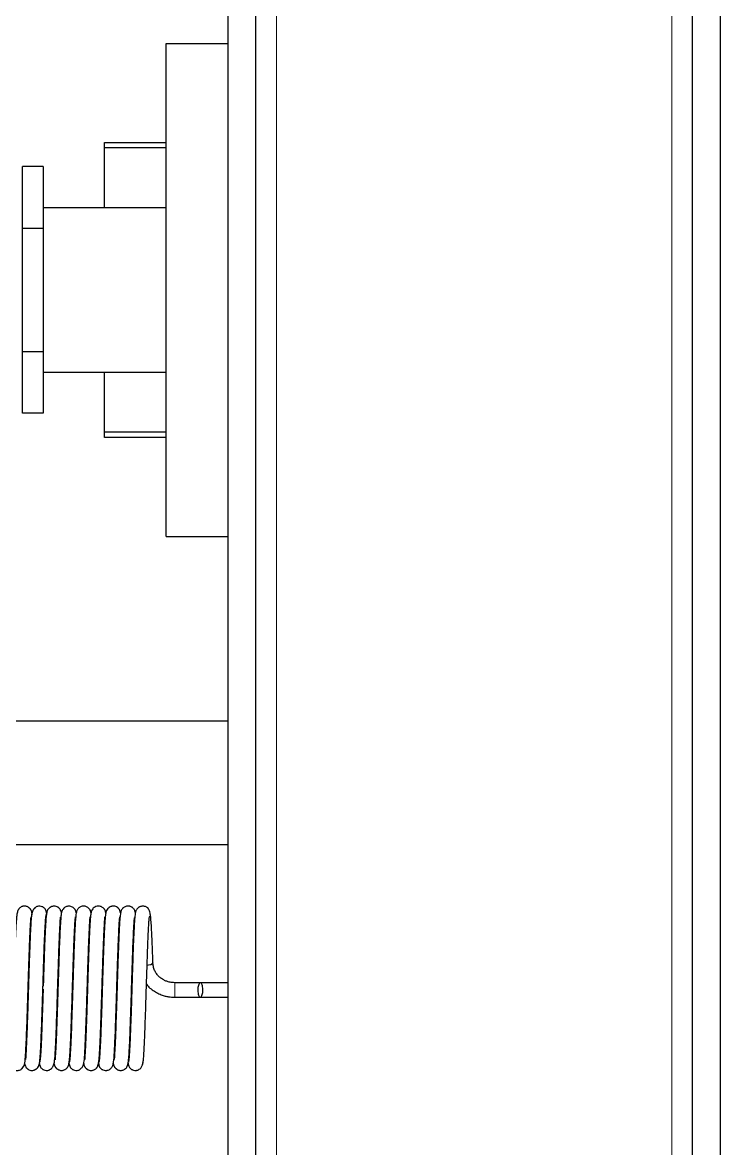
# Model space of a CAD drawing. Header units: millimetres. Extents: x 15 to 1184, y 5 to 836.
# Drawn here: x 562.4 to 605.5, y 524.5 to 594.1 of the extents above; entities that cross this region are included whole.
import ezdxf

# ---------------------------------------------------------------- set-up
doc = ezdxf.new("R2010")
doc.units = ezdxf.units.MM

msp = doc.modelspace()

# ---------------------------------------------------------------- linework, layer by layer
at = {"color": 7, "linetype": 'Continuous', "lineweight": 25}
for p, q in [((575.058, 653.75), (575.058, 501.35)), ((576.801, 501.35), (576.801, 653.75)), ((603.796, 653.75), (603.796, 501.35)), ((605.538, 501.35), (605.538, 653.75)), ((571.248, 562.31), (571.248, 592.79)), ((571.248, 592.79), (575.058, 592.79)), ((567.438, 586.666), (571.248, 586.666)), ((567.438, 586.348), (567.438, 586.666)), ((567.438, 586.348), (571.248, 586.348)), ((567.438, 582.63), (567.438, 586.348)), ((563.628, 585.17), (562.358, 585.17)), ((563.628, 585.17), (563.628, 581.36)), ((571.248, 582.63), (563.628, 582.63)), ((562.358, 581.36), (563.628, 581.36)), ((563.628, 581.36), (563.628, 573.74)), ((562.358, 573.74), (563.628, 573.74)), ((563.628, 573.74), (563.628, 569.93)), ((563.628, 572.47), (571.248, 572.47)), ((567.438, 568.751), (567.438, 572.47)), ((563.628, 569.93), (562.358, 569.93)), ((571.248, 568.751), (567.438, 568.751)), ((567.438, 568.433), (567.438, 568.751)), ((571.248, 568.433), (567.438, 568.433)), ((571.248, 562.31), (575.058, 562.31)), ((575.058, 550.88), (524.258, 550.88)), ((524.258, 543.26), (575.058, 543.26)), ((573.36, 534.715), (571.776, 534.715)), ((575.058, 534.715), (573.36, 534.715)), ((571.776, 533.816), (573.354, 533.816)), ((573.359, 533.816), (575.058, 533.816))]:
    msp.add_line(p, q, dxfattribs=at)
at = {"color": 8, "linetype": 'Continuous', "lineweight": 18}
for p, q in [((578.071, 508.118), (578.071, 653.75)), ((602.526, 508.759), (602.526, 653.75)), ((571.776, 533.816), (571.776, 534.715))]:
    msp.add_line(p, q, dxfattribs=at)
at = {"color": 7, "linetype": 'Continuous', "lineweight": 25, "flags": 128}
msp.add_lwpolyline([(570.069, 535.804), (570.15, 535.813), (570.296, 535.846), (570.393, 535.896), (570.428, 535.955)], dxfattribs=at)
at = {"color": 7, "linetype": 'Continuous', "lineweight": 25}
for points, knots in [([(562.358, 581.36), (562.358, 581.633), (562.358, 582.187), (562.358, 582.932), (562.358, 583.601), (562.358, 584.168), (562.358, 584.618), (562.358, 584.937), (562.358, 585.134), (562.358, 585.158), (562.358, 585.17)], [0, 0, 0, 0, 0.121242, 0.245648, 0.372258, 0.5, 0.627742, 0.754352, 0.878759, 1, 1, 1, 1]), ([(562.358, 577.55), (562.358, 577.881), (562.358, 578.546), (562.358, 579.527), (562.358, 580.478), (562.358, 581.067), (562.358, 581.36)], [0, 0, 0, 0, 0.248926, 0.499999, 0.751076, 1, 1, 1, 1]), ([(562.358, 573.74), (562.358, 574.032), (562.358, 574.621), (562.358, 575.572), (562.358, 576.553), (562.358, 577.218), (562.358, 577.55)], [0, 0, 0, 0, 0.248927, 0.500001, 0.751074, 1, 1, 1, 1]), ([(562.358, 569.93), (562.358, 569.941), (562.358, 569.965), (562.358, 570.162), (562.358, 570.481), (562.358, 570.931), (562.358, 571.498), (562.358, 572.167), (562.358, 572.912), (562.358, 573.466), (562.358, 573.74)], [0, 0, 0, 0, 0.121242, 0.245648, 0.372259, 0.5, 0.627742, 0.754353, 0.878758, 1, 1, 1, 1]), ([(562.943, 539.032), (562.942, 539.036), (562.938, 539.071), (562.928, 539.1), (562.912, 539.153), (562.895, 539.192), (562.877, 539.224), (562.865, 539.243), (562.855, 539.258), (562.847, 539.268), (562.838, 539.278), (562.83, 539.287), (562.822, 539.296), (562.807, 539.312), (562.784, 539.333), (562.753, 539.357), (562.701, 539.393), (562.634, 539.425), (562.568, 539.443), (562.499, 539.451), (562.421, 539.447), (562.35, 539.431), (562.286, 539.405), (562.218, 539.366), (562.168, 539.323), (562.135, 539.285), (562.119, 539.265), (562.111, 539.254), (562.096, 539.231), (562.078, 539.198), (562.05, 539.13), (562.021, 539.007), (561.991, 538.783), (561.966, 538.473), (561.943, 538.105), (561.923, 537.695), (561.902, 537.209), (561.882, 536.665), (561.863, 536.098), (561.845, 535.555), (561.829, 535.062), (561.814, 534.597), (561.801, 534.172), (561.787, 533.738), (561.774, 533.326), (561.76, 532.89), (561.745, 532.445), (561.728, 531.969), (561.71, 531.497), (561.692, 531.07), (561.675, 530.719), (561.66, 530.446), (561.644, 530.195), (561.624, 529.994), (561.623, 529.96), (561.622, 529.95)], [0, 0, 0, 0, 0.002176, 0.018393, 0.031046, 0.039886, 0.042958, 0.045242, 0.046161, 0.046997, 0.047822, 0.048713, 0.049668, 0.050661, 0.052922, 0.055753, 0.059263, 0.068467, 0.078709, 0.085494, 0.090269, 0.094661, 0.100688, 0.104353, 0.111807, 0.115516, 0.117353, 0.118461, 0.119943, 0.1299, 0.146503, 0.179012, 0.221995, 0.269081, 0.306764, 0.346879, 0.389153, 0.43311, 0.474936, 0.512559, 0.545651, 0.574065, 0.604744, 0.629613, 0.660018, 0.687621, 0.719195, 0.7545, 0.793889, 0.833045, 0.868823, 0.901015, 0.929744, 0.97773, 1, 1, 1, 1]), ([(562.488, 529.7), (562.489, 529.691), (562.499, 529.639), (562.527, 529.561), (562.579, 529.468), (562.634, 529.406), (562.697, 529.361), (562.767, 529.321), (562.848, 529.296), (562.915, 529.29), (562.95, 529.289), (562.974, 529.29), (563.024, 529.296), (563.067, 529.308), (563.115, 529.328), (563.15, 529.346), (563.175, 529.362), (563.192, 529.373), (563.207, 529.384), (563.221, 529.395), (563.234, 529.405), (563.268, 529.433), (563.281, 529.444), (563.328, 529.496), (563.364, 529.563), (563.391, 529.645), (563.406, 529.71), (563.422, 529.813), (563.439, 529.962), (563.456, 530.162), (563.474, 530.443), (563.493, 530.81), (563.513, 531.242), (563.531, 531.694), (563.547, 532.13), (563.561, 532.539), (563.574, 532.91), (563.585, 533.242), (563.596, 533.576), (563.608, 533.968), (563.624, 534.473), (563.643, 535.097), (563.667, 535.825), (563.694, 536.621), (563.719, 537.276), (563.741, 537.773), (563.759, 538.128), (563.777, 538.439), (563.796, 538.692), (563.817, 538.878), (563.831, 538.923), (563.838, 538.946)], [0, 0, 0, 0, 0.004222, 0.027311, 0.045288, 0.057311, 0.061214, 0.064722, 0.073253, 0.07765, 0.07861, 0.079623, 0.082078, 0.08955, 0.093545, 0.096742, 0.098097, 0.09933, 0.100488, 0.101631, 0.102819, 0.10411, 0.113614, 0.121011, 0.142778, 0.153731, 0.170954, 0.196686, 0.221504, 0.250897, 0.284685, 0.323383, 0.362284, 0.397442, 0.428714, 0.456555, 0.481011, 0.50196, 0.520321, 0.544219, 0.575282, 0.61383, 0.66008, 0.713435, 0.773907, 0.807195, 0.84222, 0.878716, 0.917218, 0.957782, 1, 1, 1, 1]), ([(562.943, 539.033), (562.935, 539.006), (562.92, 538.951), (562.898, 538.745), (562.878, 538.475), (562.86, 538.152), (562.842, 537.795), (562.821, 537.316), (562.798, 536.718), (562.775, 536.036), (562.756, 535.469), (562.743, 535.044), (562.731, 534.685), (562.719, 534.304), (562.704, 533.813), (562.687, 533.277), (562.669, 532.726), (562.651, 532.202), (562.632, 531.699), (562.614, 531.252), (562.597, 530.873), (562.582, 530.565), (562.569, 530.324), (562.558, 530.146), (562.551, 530.03), (562.545, 529.969), (562.55, 529.967), (562.551, 529.967)], [0, 0, 0, 0, 0.053108, 0.10337, 0.150278, 0.194007, 0.235147, 0.273381, 0.340266, 0.395346, 0.438966, 0.470686, 0.490961, 0.518784, 0.554993, 0.599879, 0.639096, 0.682723, 0.727054, 0.770036, 0.811327, 0.850607, 0.887722, 0.923234, 0.957093, 0.986434, 1, 1, 1, 1]), ([(563.849, 539.011), (563.833, 539.091), (563.803, 539.244), (563.69, 539.354), (563.569, 539.421), (563.461, 539.451), (563.373, 539.449), (563.305, 539.442), (563.212, 539.414), (563.082, 539.322), (562.953, 539.126), (562.928, 538.956), (562.915, 538.864)], [0, 0, 0, 0, 0.159177, 0.302388, 0.343289, 0.409677, 0.442533, 0.454678, 0.525564, 0.709143, 0.841531, 1, 1, 1, 1]), ([(564.769, 539.039), (564.767, 539.048), (564.758, 539.1), (564.73, 539.178), (564.678, 539.271), (564.622, 539.333), (564.56, 539.379), (564.489, 539.418), (564.409, 539.443), (564.341, 539.45), (564.306, 539.45), (564.283, 539.449), (564.232, 539.443), (564.19, 539.431), (564.141, 539.411), (564.107, 539.393), (564.082, 539.377), (564.065, 539.366), (564.049, 539.355), (564.035, 539.344), (564.022, 539.334), (563.989, 539.307), (563.975, 539.295), (563.929, 539.243), (563.893, 539.176), (563.865, 539.094), (563.851, 539.029), (563.834, 538.926), (563.818, 538.777), (563.801, 538.577), (563.783, 538.296), (563.763, 537.929), (563.743, 537.497), (563.725, 537.045), (563.709, 536.609), (563.695, 536.2), (563.683, 535.829), (563.672, 535.497), (563.661, 535.163), (563.65, 534.835), (563.643, 534.603), (563.64, 534.5)], [0, 0, 0, 0, 0.007495, 0.048481, 0.080394, 0.101737, 0.108665, 0.114893, 0.130036, 0.137841, 0.139545, 0.141344, 0.145702, 0.158966, 0.166057, 0.171733, 0.174138, 0.176327, 0.178383, 0.180411, 0.18252, 0.184813, 0.201684, 0.214815, 0.253455, 0.272897, 0.303472, 0.349151, 0.393206, 0.445383, 0.505362, 0.574059, 0.643114, 0.705525, 0.761038, 0.81046, 0.853874, 0.891062, 0.923655, 0.966078, 1, 1, 1, 1]), ([(565.684, 539.034), (565.682, 539.048), (565.675, 539.101), (565.64, 539.185), (565.604, 539.258), (565.528, 539.341), (565.449, 539.397), (565.35, 539.437), (565.251, 539.452), (565.155, 539.446), (565.036, 539.415), (564.917, 539.339), (564.838, 539.234), (564.796, 539.146), (564.787, 539.114), (564.766, 539.04), (564.747, 538.921), (564.724, 538.706), (564.701, 538.375), (564.673, 537.861), (564.643, 537.16), (564.612, 536.288), (564.583, 535.407), (564.559, 534.641), (564.539, 534.018), (564.523, 533.498), (564.507, 533.006), (564.49, 532.522), (564.474, 532.053), (564.456, 531.571), (564.437, 531.095), (564.416, 530.668), (564.397, 530.334), (564.382, 530.117), (564.37, 529.982), (564.369, 529.955), (564.369, 529.942)], [0, 0, 0, 0, 0.007664, 0.02823, 0.04625, 0.054669, 0.062903, 0.070626, 0.078726, 0.084088, 0.090654, 0.105066, 0.118183, 0.123643, 0.136032, 0.150037, 0.175748, 0.217424, 0.266228, 0.315312, 0.385221, 0.449764, 0.510225, 0.565709, 0.599797, 0.632182, 0.66809, 0.699115, 0.733394, 0.771156, 0.812746, 0.85779, 0.901096, 0.938147, 0.968948, 1, 1, 1, 1]), ([(566.599, 539.036), (566.596, 539.054), (566.586, 539.108), (566.57, 539.16), (566.532, 539.232), (566.489, 539.295), (566.38, 539.393), (566.273, 539.435), (566.18, 539.45), (566.091, 539.45), (565.996, 539.43), (565.906, 539.386), (565.845, 539.341), (565.796, 539.292), (565.749, 539.227), (565.715, 539.157), (565.686, 539.063), (565.663, 538.923), (565.636, 538.669), (565.611, 538.301), (565.588, 537.858), (565.57, 537.455), (565.552, 536.992), (565.533, 536.478), (565.515, 535.946), (565.497, 535.386), (565.479, 534.843), (565.464, 534.347), (565.452, 533.964), (565.441, 533.607), (565.427, 533.187), (565.408, 532.629), (565.386, 531.96), (565.363, 531.379), (565.342, 530.917), (565.325, 530.578), (565.307, 530.275), (565.287, 530.027), (565.266, 529.846), (565.252, 529.809), (565.245, 529.79)], [0, 0, 0, 0, 0.012029, 0.034804, 0.042628, 0.048349, 0.057926, 0.070106, 0.07565, 0.080238, 0.088822, 0.094553, 0.099753, 0.105837, 0.112968, 0.123735, 0.145865, 0.177085, 0.215568, 0.277839, 0.31144, 0.346637, 0.383189, 0.420903, 0.458372, 0.492038, 0.530525, 0.561563, 0.585549, 0.602687, 0.629495, 0.666426, 0.713027, 0.769741, 0.802076, 0.836789, 0.873641, 0.913216, 0.955488, 1, 1, 1, 1]), ([(567.511, 539.032), (567.505, 539.069), (567.494, 539.138), (567.452, 539.222), (567.412, 539.281), (567.355, 539.342), (567.275, 539.398), (567.174, 539.439), (567.045, 539.457), (566.894, 539.429), (566.775, 539.358), (566.693, 539.273), (566.629, 539.163), (566.611, 539.094), (566.591, 539.003), (566.571, 538.865), (566.551, 538.669), (566.532, 538.393), (566.511, 538.033), (566.49, 537.585), (566.469, 537.074), (566.45, 536.545), (566.433, 536.046), (566.417, 535.552), (566.402, 535.092), (566.388, 534.654), (566.376, 534.263), (566.363, 533.855), (566.349, 533.407), (566.332, 532.899), (566.313, 532.348), (566.294, 531.791), (566.273, 531.28), (566.254, 530.852), (566.237, 530.516), (566.223, 530.269), (566.213, 530.099), (566.208, 530.005), (566.206, 529.967), (566.211, 529.97), (566.212, 529.97)], [0, 0, 0, 0, 0.020974, 0.038807, 0.046631, 0.054462, 0.062427, 0.070101, 0.078379, 0.090003, 0.10079, 0.111736, 0.123055, 0.143254, 0.166028, 0.191171, 0.224334, 0.260531, 0.300179, 0.343554, 0.388076, 0.427856, 0.463289, 0.494327, 0.528549, 0.554486, 0.58001, 0.604636, 0.63408, 0.668263, 0.706947, 0.749758, 0.792941, 0.833871, 0.872134, 0.907666, 0.941026, 0.971595, 0.995757, 1, 1, 1, 1]), ([(568.428, 539.03), (568.415, 539.081), (568.392, 539.176), (568.337, 539.272), (568.272, 539.337), (568.222, 539.377), (568.124, 539.43), (568.032, 539.448), (567.965, 539.45), (567.916, 539.447), (567.854, 539.436), (567.795, 539.414), (567.746, 539.389), (567.715, 539.369), (567.669, 539.335), (567.618, 539.287), (567.561, 539.2), (567.528, 539.113), (567.513, 539.054), (567.495, 538.951), (567.474, 538.773), (567.45, 538.471), (567.427, 538.05), (567.403, 537.554), (567.383, 537.063), (567.366, 536.584), (567.35, 536.136), (567.337, 535.729), (567.325, 535.373), (567.314, 535.031), (567.302, 534.643), (567.287, 534.147), (567.267, 533.528), (567.243, 532.804), (567.216, 532.011), (567.191, 531.362), (567.169, 530.873), (567.151, 530.528), (567.133, 530.229), (567.113, 529.994), (567.092, 529.83), (567.078, 529.803), (567.071, 529.79)], [0, 0, 0, 0, 0.027501, 0.050986, 0.056989, 0.061479, 0.06903, 0.07806, 0.080159, 0.082204, 0.086955, 0.092228, 0.094646, 0.096986, 0.099334, 0.1071, 0.126291, 0.136807, 0.151413, 0.175441, 0.208802, 0.251133, 0.302486, 0.344979, 0.383637, 0.417909, 0.448334, 0.474931, 0.497552, 0.516427, 0.53942, 0.56992, 0.608357, 0.654755, 0.708462, 0.769824, 0.803624, 0.839169, 0.876295, 0.915638, 0.957023, 1, 1, 1, 1]), ([(569.34, 539.038), (569.335, 539.072), (569.325, 539.129), (569.287, 539.213), (569.24, 539.283), (569.197, 539.327), (569.162, 539.357), (569.118, 539.388), (569.056, 539.419), (568.985, 539.44), (568.929, 539.449), (568.867, 539.451), (568.788, 539.442), (568.684, 539.408), (568.59, 539.346), (568.512, 539.26), (568.45, 539.144), (568.436, 539.075), (568.411, 538.95), (568.389, 538.769), (568.368, 538.507), (568.346, 538.152), (568.325, 537.712), (568.303, 537.211), (568.283, 536.674), (568.264, 536.107), (568.245, 535.543), (568.228, 535.017), (568.214, 534.575), (568.201, 534.137), (568.184, 533.621), (568.166, 533.055), (568.146, 532.475), (568.127, 531.918), (568.106, 531.384), (568.086, 530.917), (568.067, 530.542), (568.052, 530.26), (568.041, 530.072), (568.032, 529.978), (568.036, 529.968), (568.037, 529.965)], [0, 0, 0, 0, 0.021371, 0.035443, 0.045878, 0.053658, 0.056609, 0.059, 0.066629, 0.070155, 0.074651, 0.078225, 0.083364, 0.091018, 0.101221, 0.112484, 0.124366, 0.149048, 0.176872, 0.207392, 0.246579, 0.289297, 0.331819, 0.377158, 0.419234, 0.456745, 0.499915, 0.534831, 0.561356, 0.586682, 0.620484, 0.662856, 0.700058, 0.741534, 0.786027, 0.829571, 0.871515, 0.911656, 0.950653, 0.988214, 1, 1, 1, 1]), ([(570.428, 535.957), (570.418, 536.229), (570.401, 536.75), (570.374, 537.417), (570.348, 537.954), (570.321, 538.405), (570.291, 538.758), (570.255, 539.009), (570.218, 539.153), (570.183, 539.236), (570.151, 539.283), (570.13, 539.309), (570.102, 539.336), (570.043, 539.384), (569.936, 539.437), (569.824, 539.452), (569.734, 539.447), (569.662, 539.43), (569.603, 539.405), (569.562, 539.382), (569.499, 539.339), (569.457, 539.297), (569.404, 539.223), (569.373, 539.156), (569.354, 539.102), (569.342, 539.05), (569.326, 538.963), (569.309, 538.823), (569.289, 538.602), (569.268, 538.27), (569.244, 537.817), (569.22, 537.274), (569.197, 536.663), (569.176, 536.042), (569.156, 535.448), (569.14, 534.948), (569.125, 534.452), (569.107, 533.864), (569.083, 533.13), (569.06, 532.456), (569.04, 531.889), (569.023, 531.448), (569.005, 531.019), (568.985, 530.623), (568.965, 530.278), (568.943, 530.008), (568.92, 529.824), (568.905, 529.804), (568.897, 529.793)], [0, 0, 0, 0, 0.042023, 0.080669, 0.116096, 0.147858, 0.184607, 0.215446, 0.239934, 0.254003, 0.264364, 0.268257, 0.27028, 0.272516, 0.281831, 0.287468, 0.291135, 0.295439, 0.297895, 0.300215, 0.302412, 0.310803, 0.316943, 0.32414, 0.330823, 0.341368, 0.357163, 0.378167, 0.404239, 0.435162, 0.471435, 0.507676, 0.539565, 0.575881, 0.60534, 0.628021, 0.648634, 0.676593, 0.712301, 0.755406, 0.779508, 0.805613, 0.833726, 0.863626, 0.895047, 0.928492, 0.96393, 1, 1, 1, 1]), ([(561.572, 529.705), (561.574, 529.691), (561.581, 529.638), (561.616, 529.554), (561.653, 529.481), (561.729, 529.398), (561.808, 529.342), (561.906, 529.302), (562.006, 529.287), (562.101, 529.293), (562.22, 529.324), (562.34, 529.4), (562.419, 529.505), (562.461, 529.593), (562.47, 529.625), (562.49, 529.699), (562.51, 529.818), (562.533, 530.033), (562.555, 530.364), (562.583, 530.878), (562.614, 531.579), (562.644, 532.451), (562.674, 533.333), (562.698, 534.098), (562.717, 534.721), (562.734, 535.241), (562.75, 535.733), (562.766, 536.217), (562.782, 536.686), (562.8, 537.168), (562.82, 537.644), (562.84, 538.071), (562.859, 538.405), (562.874, 538.622), (562.887, 538.757), (562.887, 538.784), (562.887, 538.797)], [0, 0, 0, 0, 0.007664, 0.028231, 0.046253, 0.054671, 0.062906, 0.070629, 0.07873, 0.084092, 0.090659, 0.10507, 0.118189, 0.123648, 0.136038, 0.150044, 0.175757, 0.217434, 0.266241, 0.315327, 0.385239, 0.449785, 0.510249, 0.565735, 0.599825, 0.632211, 0.668121, 0.699148, 0.733429, 0.771192, 0.812785, 0.85783, 0.901138, 0.938191, 0.968993, 1, 1, 1, 1]), ([(564.314, 529.707), (564.314, 529.703), (564.319, 529.668), (564.328, 529.639), (564.344, 529.586), (564.361, 529.547), (564.379, 529.515), (564.391, 529.496), (564.402, 529.481), (564.41, 529.471), (564.418, 529.461), (564.426, 529.452), (564.435, 529.443), (564.45, 529.427), (564.473, 529.406), (564.504, 529.382), (564.556, 529.346), (564.622, 529.314), (564.688, 529.296), (564.758, 529.288), (564.836, 529.292), (564.906, 529.308), (564.971, 529.334), (565.038, 529.374), (565.088, 529.416), (565.122, 529.454), (565.137, 529.474), (565.145, 529.485), (565.161, 529.508), (565.179, 529.541), (565.206, 529.61), (565.235, 529.732), (565.265, 529.956), (565.291, 530.266), (565.313, 530.635), (565.333, 531.044), (565.354, 531.53), (565.374, 532.074), (565.394, 532.641), (565.412, 533.184), (565.428, 533.677), (565.442, 534.142), (565.455, 534.567), (565.469, 535.001), (565.482, 535.413), (565.497, 535.849), (565.512, 536.294), (565.528, 536.77), (565.546, 537.242), (565.565, 537.669), (565.582, 538.02), (565.597, 538.293), (565.612, 538.544), (565.632, 538.745), (565.634, 538.779), (565.634, 538.789)], [0, 0, 0, 0, 0.002176, 0.018392, 0.031046, 0.039886, 0.042958, 0.045242, 0.046161, 0.046997, 0.047822, 0.048713, 0.049668, 0.050661, 0.052922, 0.055753, 0.059263, 0.068467, 0.078709, 0.085494, 0.090269, 0.094661, 0.100688, 0.104353, 0.111807, 0.115516, 0.117353, 0.118461, 0.119943, 0.1299, 0.146503, 0.179012, 0.221995, 0.269081, 0.306764, 0.346879, 0.389153, 0.43311, 0.474936, 0.512559, 0.545651, 0.574065, 0.604744, 0.629613, 0.660018, 0.687621, 0.719195, 0.7545, 0.793889, 0.833045, 0.868823, 0.901015, 0.929744, 0.97773, 1, 1, 1, 1]), ([(564.314, 529.706), (564.321, 529.733), (564.336, 529.788), (564.358, 529.994), (564.378, 530.264), (564.397, 530.587), (564.414, 530.944), (564.435, 531.423), (564.458, 532.021), (564.481, 532.704), (564.5, 533.27), (564.514, 533.696), (564.525, 534.054), (564.537, 534.435), (564.552, 534.927), (564.57, 535.462), (564.588, 536.013), (564.606, 536.537), (564.624, 537.04), (564.642, 537.487), (564.659, 537.866), (564.675, 538.174), (564.687, 538.415), (564.698, 538.593), (564.706, 538.709), (564.711, 538.77), (564.707, 538.772), (564.705, 538.772)], [0, 0, 0, 0, 0.053108, 0.10337, 0.150278, 0.194007, 0.235147, 0.273381, 0.340265, 0.395346, 0.438966, 0.470686, 0.490961, 0.518784, 0.554993, 0.599879, 0.639096, 0.682723, 0.727055, 0.770036, 0.811327, 0.850607, 0.887722, 0.923234, 0.957093, 0.986434, 1, 1, 1, 1]), ([(566.139, 529.698), (566.147, 529.72), (566.161, 529.765), (566.183, 529.957), (566.204, 530.215), (566.222, 530.528), (566.24, 530.875), (566.261, 531.345), (566.284, 531.935), (566.307, 532.611), (566.326, 533.173), (566.34, 533.597), (566.351, 533.955), (566.363, 534.336), (566.378, 534.829), (566.395, 535.367), (566.414, 535.923), (566.432, 536.453), (566.45, 536.962), (566.468, 537.418), (566.485, 537.808), (566.501, 538.129), (566.515, 538.383), (566.528, 538.576), (566.538, 538.708), (566.546, 538.782), (566.543, 538.787), (566.542, 538.788)], [0, 0, 0, 0, 0.052838, 0.102921, 0.149729, 0.19324, 0.234165, 0.272244, 0.33895, 0.393677, 0.437061, 0.468628, 0.488816, 0.516622, 0.552652, 0.597357, 0.636466, 0.680022, 0.724141, 0.766897, 0.808041, 0.847251, 0.884313, 0.919713, 0.953535, 0.983107, 1, 1, 1, 1]), ([(566.142, 529.711), (566.143, 529.706), (566.147, 529.669), (566.157, 529.639), (566.173, 529.586), (566.189, 529.549), (566.205, 529.52), (566.215, 529.505), (566.221, 529.495), (566.229, 529.486), (566.239, 529.472), (566.247, 529.463), (566.258, 529.452), (566.269, 529.441), (566.281, 529.429), (566.301, 529.411), (566.33, 529.388), (566.385, 529.349), (566.453, 529.315), (566.511, 529.297), (566.567, 529.29), (566.608, 529.289), (566.67, 529.293), (566.739, 529.309), (566.802, 529.335), (566.868, 529.375), (566.918, 529.417), (566.951, 529.455), (566.967, 529.475), (566.975, 529.486), (566.99, 529.509), (567.008, 529.542), (567.035, 529.61), (567.063, 529.729), (567.093, 529.944), (567.118, 530.242), (567.14, 530.598), (567.16, 530.997), (567.181, 531.476), (567.201, 532.013), (567.22, 532.572), (567.238, 533.106), (567.254, 533.589), (567.268, 534.042), (567.281, 534.454), (567.294, 534.879), (567.307, 535.295), (567.322, 535.748), (567.338, 536.218), (567.356, 536.726), (567.375, 537.247), (567.396, 537.73), (567.416, 538.125), (567.432, 538.415), (567.445, 538.613), (567.454, 538.733), (567.458, 538.784), (567.457, 538.793), (567.456, 538.796)], [0, 0, 0, 0, 0.002499, 0.018778, 0.03096, 0.038877, 0.04135, 0.042281, 0.043067, 0.043797, 0.044576, 0.046587, 0.047656, 0.048675, 0.049732, 0.050906, 0.0538, 0.057622, 0.068366, 0.080108, 0.084226, 0.087235, 0.091866, 0.096091, 0.101782, 0.105358, 0.112575, 0.11613, 0.117888, 0.118993, 0.120449, 0.130045, 0.145855, 0.176637, 0.217175, 0.261943, 0.297996, 0.336638, 0.377624, 0.420425, 0.46076, 0.496915, 0.528568, 0.555574, 0.584342, 0.607635, 0.637474, 0.665212, 0.697403, 0.733777, 0.774663, 0.818885, 0.860056, 0.897244, 0.931018, 0.961362, 0.988096, 1, 1, 1, 1]), ([(567.964, 529.692), (567.972, 529.708), (567.986, 529.741), (568.008, 529.91), (568.028, 530.144), (568.046, 530.432), (568.063, 530.757), (568.084, 531.201), (568.107, 531.767), (568.13, 532.427), (568.149, 532.988), (568.163, 533.423), (568.174, 533.782), (568.186, 534.145), (568.2, 534.599), (568.215, 535.099), (568.232, 535.622), (568.25, 536.139), (568.268, 536.653), (568.285, 537.13), (568.303, 537.549), (568.324, 538.013), (568.343, 538.368), (568.36, 538.61), (568.371, 538.732), (568.378, 538.792), (568.374, 538.792), (568.373, 538.792)], [0, 0, 0, 0, 0.051035, 0.099581, 0.145143, 0.187491, 0.227331, 0.26459, 0.33043, 0.384713, 0.428434, 0.461162, 0.482763, 0.508176, 0.541163, 0.582189, 0.618287, 0.658753, 0.701931, 0.743761, 0.784311, 0.823254, 0.895322, 0.928985, 0.960866, 0.987874, 1, 1, 1, 1]), ([(567.971, 529.714), (567.974, 529.699), (567.98, 529.66), (567.992, 529.619), (568.006, 529.578), (568.02, 529.548), (568.028, 529.531), (568.036, 529.519), (568.04, 529.513), (568.043, 529.508), (568.046, 529.504), (568.05, 529.498), (568.055, 529.491), (568.061, 529.483), (568.07, 529.474), (568.077, 529.467), (568.091, 529.453), (568.103, 529.441), (568.117, 529.429), (568.138, 529.41), (568.168, 529.385), (568.227, 529.344), (568.29, 529.312), (568.352, 529.295), (568.405, 529.29), (568.449, 529.289), (568.511, 529.295), (568.588, 529.315), (568.66, 529.35), (568.715, 529.39), (568.767, 529.437), (568.82, 529.509), (568.865, 529.614), (568.899, 529.759), (568.926, 529.965), (568.949, 530.256), (568.971, 530.637), (568.993, 531.097), (569.013, 531.58), (569.031, 532.059), (569.047, 532.517), (569.061, 532.942), (569.078, 533.452), (569.098, 534.087), (569.123, 534.879), (569.15, 535.714), (569.179, 536.564), (569.209, 537.382), (569.236, 537.973), (569.258, 538.36), (569.273, 538.586), (569.284, 538.717), (569.277, 538.737), (569.274, 538.745)], [0, 0, 0, 0, 0.009197, 0.024143, 0.034405, 0.037826, 0.040183, 0.041027, 0.041389, 0.041729, 0.04206, 0.042402, 0.043173, 0.044137, 0.045343, 0.047979, 0.049072, 0.050133, 0.051284, 0.052623, 0.056081, 0.060773, 0.07413, 0.086682, 0.090811, 0.093659, 0.098796, 0.102763, 0.11043, 0.114314, 0.119596, 0.134928, 0.157005, 0.185923, 0.221602, 0.263804, 0.310904, 0.355563, 0.396365, 0.433026, 0.465977, 0.495421, 0.521177, 0.569039, 0.62003, 0.675151, 0.734456, 0.798354, 0.867584, 0.903696, 0.939532, 0.971902, 1, 1, 1, 1]), ([(569.79, 529.687), (569.799, 529.704), (569.816, 529.737), (569.842, 529.962), (569.865, 530.274), (569.886, 530.653), (569.906, 531.068), (569.925, 531.496), (569.94, 531.914), (569.958, 532.407), (569.975, 532.93), (569.991, 533.399), (570.001, 533.703), (570.008, 533.925), (570.017, 534.225), (570.03, 534.637), (570.047, 535.174), (570.067, 535.786), (570.088, 536.423), (570.11, 537.023), (570.131, 537.543), (570.151, 537.972), (570.169, 538.308), (570.185, 538.559), (570.198, 538.722), (570.21, 538.798), (570.203, 538.791), (570.201, 538.789)], [0, 0, 0, 0, 0.061895, 0.12, 0.173488, 0.222644, 0.26805, 0.309264, 0.346039, 0.378492, 0.431552, 0.468203, 0.483656, 0.498912, 0.517023, 0.54948, 0.588767, 0.63486, 0.686911, 0.738237, 0.787599, 0.834579, 0.878727, 0.920251, 0.959293, 0.991733, 1, 1, 1, 1]), ([(571.776, 534.715), (571.68, 534.72), (571.543, 534.728), (571.347, 534.777), (571.184, 534.836), (571.002, 534.934), (570.829, 535.064), (570.675, 535.229), (570.548, 535.424), (570.463, 535.649), (570.423, 535.831), (570.431, 535.934), (570.433, 535.955)], [0, 0, 0, 0, 0.1347124, 0.190699, 0.2835372, 0.3806447, 0.4857518, 0.5969348, 0.7139943, 0.8372026, 0.9673048, 1, 1, 1, 1]), ([(573.206, 534.266), (573.208, 534.316), (573.211, 534.417), (573.238, 534.552), (573.277, 534.654), (573.326, 534.713), (573.378, 534.721), (573.429, 534.677), (573.471, 534.588), (573.502, 534.462), (573.513, 534.347), (573.515, 534.231), (573.508, 534.114), (573.482, 533.979), (573.443, 533.877), (573.394, 533.819), (573.342, 533.81), (573.291, 533.854), (573.249, 533.943), (573.219, 534.069), (573.207, 534.184), (573.206, 534.25), (573.206, 534.266)], [0, 0, 0, 0, 0.053687, 0.107373, 0.16106, 0.214746, 0.268432, 0.322118, 0.375805, 0.429491, 0.483177, 0.500002, 0.553687, 0.607373, 0.66106, 0.714747, 0.768432, 0.822119, 0.875805, 0.929491, 0.983177, 1, 1, 1, 1]), ([(563.634, 534.307), (563.627, 534.099), (563.613, 533.642), (563.589, 532.914), (563.562, 532.118), (563.538, 531.463), (563.516, 530.966), (563.498, 530.611), (563.48, 530.3), (563.46, 530.047), (563.44, 529.861), (563.426, 529.816), (563.419, 529.793)], [0, 0, 0, 0, 0.090761, 0.199658, 0.325282, 0.467664, 0.54604, 0.628507, 0.714436, 0.805089, 0.900598, 1, 1, 1, 1]), ([(570.029, 534.619), (570.059, 534.581), (570.16, 534.454), (570.371, 534.277), (570.647, 534.096), (570.921, 533.971), (571.17, 533.891), (571.448, 533.831), (571.649, 533.822), (571.776, 533.816)], [0, 0, 0, 0, 0.074902, 0.247846, 0.416757, 0.574735, 0.699726, 0.809547, 1, 1, 1, 1]), ([(563.408, 529.728), (563.423, 529.648), (563.454, 529.495), (563.566, 529.386), (563.688, 529.318), (563.795, 529.288), (563.884, 529.29), (563.952, 529.298), (564.044, 529.325), (564.174, 529.417), (564.303, 529.613), (564.328, 529.783), (564.342, 529.875)], [0, 0, 0, 0, 0.159177, 0.302388, 0.343289, 0.409677, 0.442533, 0.454678, 0.525564, 0.709143, 0.841531, 1, 1, 1, 1]), ([(565.233, 529.74), (565.249, 529.655), (565.28, 529.498), (565.395, 529.385), (565.517, 529.318), (565.624, 529.288), (565.712, 529.29), (565.779, 529.297), (565.873, 529.325), (566.002, 529.414), (566.131, 529.605), (566.155, 529.769), (566.168, 529.859)], [0, 0, 0, 0, 0.1696093, 0.3143398, 0.3559266, 0.4238664, 0.4574186, 0.4695592, 0.5388605, 0.7169876, 0.8456129, 1, 1, 1, 1]), ([(567.062, 529.74), (567.078, 529.655), (567.109, 529.498), (567.224, 529.386), (567.345, 529.318), (567.453, 529.288), (567.553, 529.29), (567.612, 529.299), (567.71, 529.328), (567.829, 529.412), (567.958, 529.598), (567.982, 529.757), (567.995, 529.844)], [0, 0, 0, 0, 0.174183, 0.324431, 0.367371, 0.436887, 0.471126, 0.500301, 0.551109, 0.72418, 0.849339, 1, 1, 1, 1]), ([(568.892, 529.739), (568.908, 529.655), (568.939, 529.498), (569.052, 529.386), (569.173, 529.318), (569.282, 529.288), (569.381, 529.29), (569.44, 529.299), (569.538, 529.328), (569.658, 529.41), (569.786, 529.592), (569.809, 529.747), (569.822, 529.832)], [0, 0, 0, 0, 0.177987, 0.335702, 0.380223, 0.450954, 0.485691, 0.514549, 0.564046, 0.7318, 0.853307, 1, 1, 1, 1])]:
    msp.add_open_spline(points, degree=3, knots=knots, dxfattribs=at)

doc.saveas('drawing.dxf')
